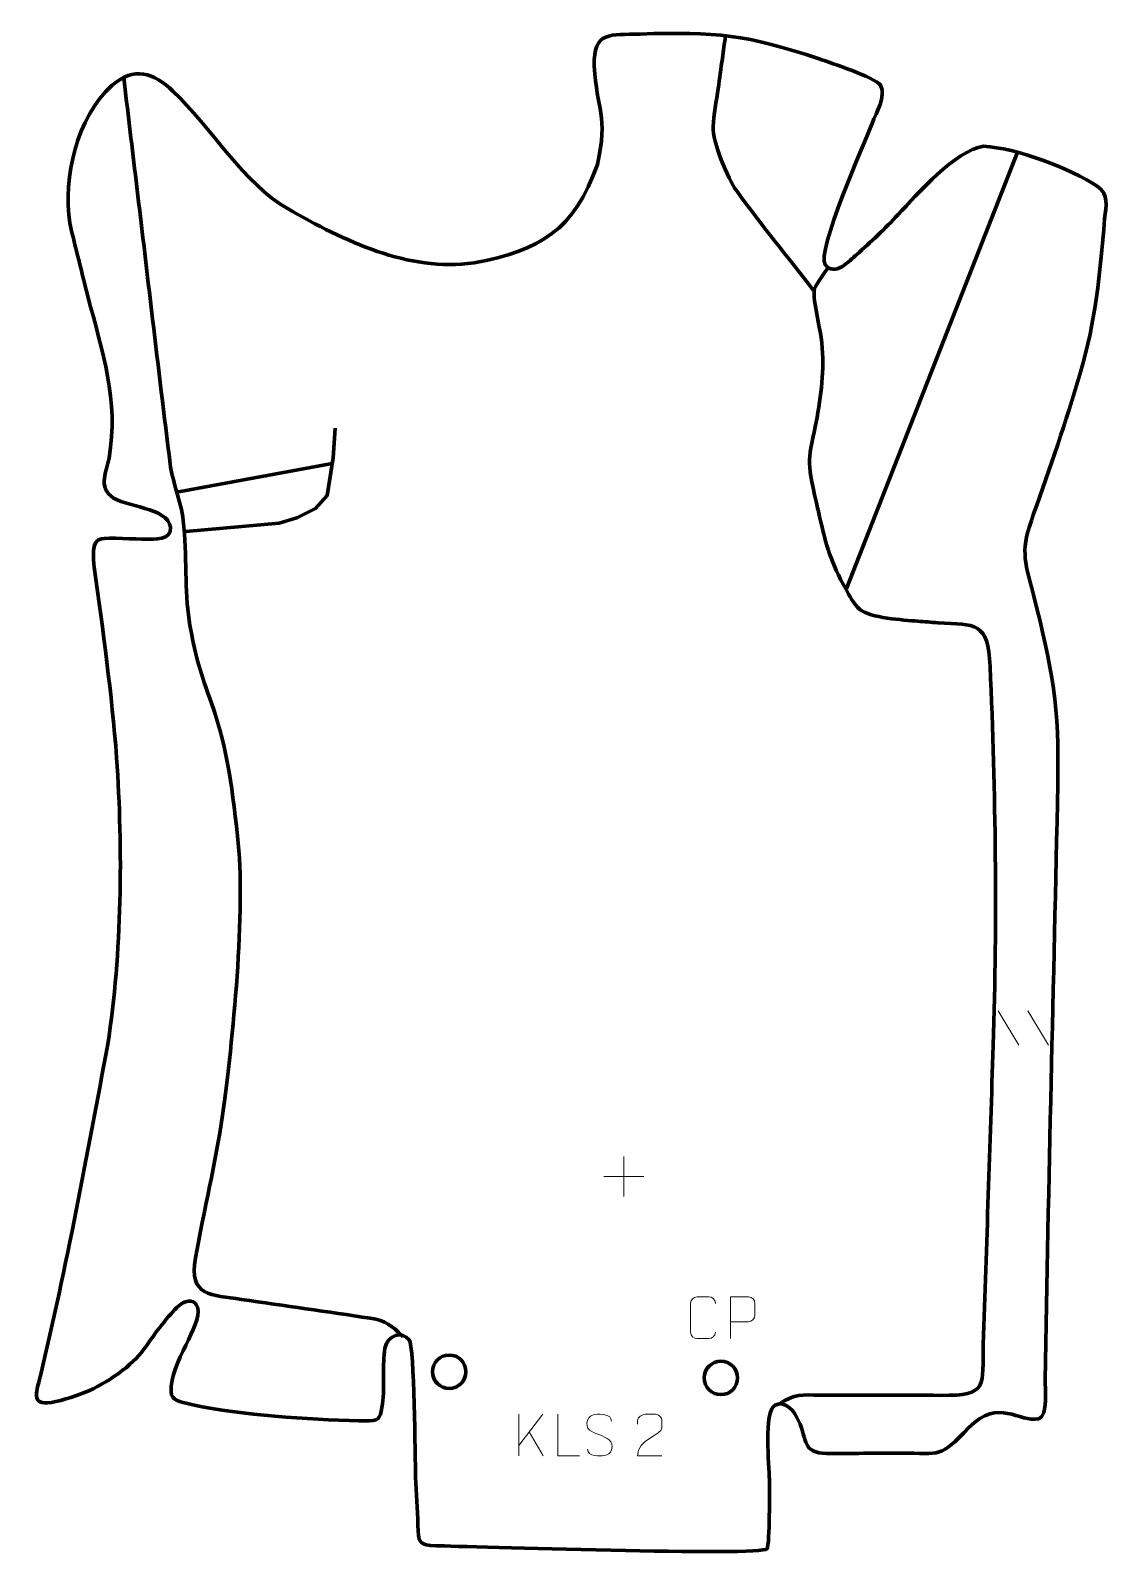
# Model space of a CAD drawing. Header units: millimetres. Extents: x -315 to 330, y -401 to 511.
import ezdxf

# ---------------------------------------------------------------- set-up
doc = ezdxf.new("R2010")
doc.units = ezdxf.units.MM
doc.header["$MEASUREMENT"] = 0
for name, color, linetype in [('layer 1', 7, 'Continuous'), ('layer 2', 7, 'Continuous'), ('layer 3', 7, 'Continuous')]:
    doc.layers.add(name, color=color, linetype=linetype)

msp = doc.modelspace()

# ---------------------------------------------------------------- linework, layer by layer
at = {"layer": 'layer 1', "color": 250, "lineweight": 9}
for points in [[(-22.9585, -315.9769), (-22.9585, -315.9769), (-22.9585, -340.9305), (-22.9585, -340.9305)], [(-8.5823, -315.9769), (-8.5823, -315.9769), (-22.9585, -334.6166), (-22.9585, -334.6166)], [(-8.257, -340.8347), (-8.257, -340.8347), (-16.7275, -326.5211), (-16.7275, -326.5211)]]:
    msp.add_open_spline(points, degree=3, dxfattribs=at)
for points, knots in [([(13.3644, -340.9594), (13.3644, -340.9594), (0.4153, -340.9594), (0.4153, -340.9594), (0.4153, -340.9594), (0.4153, -340.9594), (0.4153, -316.0058), (0.4153, -316.0058)], [0, 0, 0, 0, 0.33333333, 0.33333333, 0.33333333, 0.33333333, 1, 1, 1, 1]), ([(25.383, -328.3093), (21.1347, -326.8389), (16.2266, -325.0431), (18.2317, -319.5228), (18.2317, -319.5228), (19.7352, -315.3829), (24.9488, -315.7714), (28.5524, -316.3725), (28.5524, -316.3725), (31.413, -316.8497), (32.2777, -318.0629), (32.5883, -320.147)], [0, 0, 0, 0, 0.25, 0.25, 0.25, 0.25, 0.5, 0.5, 0.5, 0.5, 1, 1, 1, 1]), ([(62.749, -340.9703), (57.8346, -340.97), (52.9202, -340.97), (48.0061, -340.9703), (48.0061, -340.9703), (48.0061, -331.038), (62.6571, -328.3968), (62.749, -324.0865), (62.749, -324.0865), (62.7487, -322.6624), (62.7487, -321.2387), (62.749, -319.8154), (62.749, -319.8154), (62.7321, -317.7383), (60.6093, -316.0135), (58.9383, -315.9962), (58.9383, -315.9962), (56.8651, -315.9966), (54.7922, -315.9966), (52.7198, -315.9962), (52.7198, -315.9962), (50.8977, -315.9797), (48.073, -317.7718), (48.0061, -319.8654), (48.0061, -319.8654), (48.0061, -319.8654), (48.0061, -321.9202), (48.0061, -321.9202)], [0, 0, 0, 0, 0.125, 0.125, 0.125, 0.125, 0.25, 0.25, 0.25, 0.25, 0.375, 0.375, 0.375, 0.375, 0.5, 0.5, 0.5, 0.5, 0.625, 0.625, 0.625, 0.625, 0.75, 0.75, 0.75, 0.75, 1, 1, 1, 1]), ([(25.383, -328.3094), (29.4016, -329.9561), (34.4311, -331.8444), (32.5971, -337.2047), (32.5971, -337.2047), (31.1373, -341.4711), (26.2265, -341.2144), (22.5004, -340.6597), (22.5004, -340.6597), (19.7504, -340.2499), (18.5295, -339.0364), (18.1515, -336.9242)], [0, 0, 0, 0, 0.25, 0.25, 0.25, 0.25, 0.5, 0.5, 0.5, 0.5, 1, 1, 1, 1])]:
    msp.add_open_spline(points, degree=3, knots=knots, dxfattribs=at)
at = {"layer": 'layer 2', "color": 140, "lineweight": 158}
for points, knots in [([(153.245, 356.0403), (137.9442, 375.7606), (122.0613, 395.0149), (107.4155, 415.2354), (107.4155, 415.2354), (102.1726, 422.4984), (92.8515, 444.9112), (93.2706, 453.6611), (93.2706, 453.6611), (93.6122, 460.7911), (95.3503, 469.2718), (96.3877, 476.4819), (96.3877, 476.4819), (97.2135, 482.4959), (98.0202, 488.5125), (98.8437, 494.5269), (98.8437, 494.5269), (99.4625, 499.0358), (100.0814, 503.5446), (100.7002, 508.0535)], [0, 0, 0, 0, 0.16666667, 0.16666667, 0.16666667, 0.16666667, 0.33333333, 0.33333333, 0.33333333, 0.33333333, 0.5, 0.5, 0.5, 0.5, 0.66666667, 0.66666667, 0.66666667, 0.66666667, 1, 1, 1, 1]), ([(-259.1495, 483.1229), (-256.82, 463.7463), (-254.4904, 444.3698), (-252.1609, 424.9932), (-252.1609, 424.9932), (-245.236, 367.394), (-238.5552, 309.648), (-231.3649, 252.0958), (-231.3649, 252.0958), (-230.0545, 241.607), (-224.9077, 230.139), (-223.5681, 218.1716), (-223.5681, 218.1716), (-221.244, 197.4095), (-222.7254, 175.6657), (-220.0098, 158.7633), (-220.0098, 158.7633), (-217.3382, 142.1352), (-214.6598, 131.3994), (-208.95, 115.668), (-208.95, 115.668), (-197.1177, 83.0679), (-194.872, 62.9198), (-191.0444, 29.6003), (-191.0444, 29.6003), (-186.0064, -14.2654), (-193.9313, -94.0041), (-200.0892, -137.3026), (-200.0892, -137.3026), (-204.1064, -165.5512), (-211.1295, -194.3454), (-216.2386, -222.6033), (-216.2386, -222.6033), (-220.3779, -245.6443), (-206.7723, -244.7681), (-188.7194, -247.3716), (-188.7194, -247.3716), (-163.0811, -251.0724), (-137.3092, -254.7697), (-111.701, -258.6196), (-111.701, -258.6196), (-101.9296, -260.0885), (-99.2235, -262.8725), (-92.3195, -269.5531)], [0, 0, 0, 0, 0.08333333, 0.08333333, 0.08333333, 0.08333333, 0.16666667, 0.16666667, 0.16666667, 0.16666667, 0.25, 0.25, 0.25, 0.25, 0.33333333, 0.33333333, 0.33333333, 0.33333333, 0.41666667, 0.41666667, 0.41666667, 0.41666667, 0.5, 0.5, 0.5, 0.5, 0.58333333, 0.58333333, 0.58333333, 0.58333333, 0.66666667, 0.66666667, 0.66666667, 0.66666667, 0.75, 0.75, 0.75, 0.75, 0.83333333, 0.83333333, 0.83333333, 0.83333333, 1, 1, 1, 1]), ([(132.7925, -309.9991), (142.6718, -303.3823), (145.8608, -304.4897), (157.4848, -304.6145), (157.4848, -304.6145), (181.4074, -304.8711), (205.3919, -304.4398), (229.3766, -304.72), (229.3766, -304.72), (258.4308, -305.073), (254.0889, -298.7155), (254.8973, -274.2442), (254.8973, -274.2442), (256.864, -214.7088), (258.8473, -155.1738), (260.8222, -95.6386), (260.8222, -95.6386), (263.3583, -19.187), (262.2301, 54.5417), (258.9644, 131.0713), (258.9644, 131.0713), (257.8245, 157.7828), (250.2734, 155.8931), (227.7155, 157.175), (227.7155, 157.175), (223.6675, 157.4462), (219.6374, 157.7278), (215.5939, 158.0668), (215.5939, 158.0668), (206.8494, 158.8544), (187.3637, 159.8266), (180.9163, 165.2151), (180.9163, 165.2151), (177.5286, 168.0462), (174.7697, 173.5525), (172.621, 177.3979), (172.621, 177.3979), (163.6863, 193.1444), (161.0252, 203.1421), (156.9916, 220.5281), (156.9916, 220.5281), (156.3502, 223.3027), (155.7261, 226.0818), (155.0961, 228.8591), (155.0961, 228.8591), (148.9467, 255.8955), (150.2774, 253.3171), (155.4522, 279.8034), (155.4522, 279.8034), (158.4572, 296.483), (160.0333, 310.6612), (157.8969, 327.6213), (157.8969, 327.6213), (157.0931, 332.8376), (152.4134, 353.2623), (153.9884, 356.9291), (153.9884, 356.9291), (155.1875, 359.7208), (160.0972, 366.4272), (162.2546, 369.6982)], [0, 0, 0, 0, 0.0625, 0.0625, 0.0625, 0.0625, 0.125, 0.125, 0.125, 0.125, 0.1875, 0.1875, 0.1875, 0.1875, 0.25, 0.25, 0.25, 0.25, 0.3125, 0.3125, 0.3125, 0.3125, 0.375, 0.375, 0.375, 0.375, 0.4375, 0.4375, 0.4375, 0.4375, 0.5, 0.5, 0.5, 0.5, 0.5625, 0.5625, 0.5625, 0.5625, 0.625, 0.625, 0.625, 0.625, 0.6875, 0.6875, 0.6875, 0.6875, 0.75, 0.75, 0.75, 0.75, 0.8125, 0.8125, 0.8125, 0.8125, 0.875, 0.875, 0.875, 0.875, 1, 1, 1, 1]), ([(-221.9349, 211.7093), (-221.9349, 211.7093), (-166.24, 216.7363), (-166.24, 216.7363), (-166.24, 216.7363), (-166.24, 216.7363), (-155.6566, 219.779), (-155.6566, 219.779), (-155.6566, 219.779), (-155.6566, 219.779), (-144.5441, 225.4676), (-144.5441, 225.4676), (-144.5441, 225.4676), (-144.5441, 225.4676), (-137.4004, 233.2728), (-137.4004, 233.2728), (-137.4004, 233.2728), (-137.4004, 233.2728), (-133.9608, 255.6301), (-133.9608, 255.6301), (-133.9608, 255.6301), (-133.9608, 255.6301), (-132.7701, 273.4895), (-132.7701, 273.4895)], [0, 0, 0, 0, 0.14285714, 0.14285714, 0.14285714, 0.14285714, 0.28571429, 0.28571429, 0.28571429, 0.28571429, 0.42857143, 0.42857143, 0.42857143, 0.42857143, 0.57142857, 0.57142857, 0.57142857, 0.57142857, 0.71428571, 0.71428571, 0.71428571, 0.71428571, 1, 1, 1, 1])]:
    msp.add_open_spline(points, degree=3, knots=knots, dxfattribs=at)
for points in [[(173.1384, 177.5428), (173.1384, 177.5428), (275.3623, 438.3722), (275.3623, 438.3722)], [(-227.3281, 235.1639), (-227.3281, 235.1639), (-134.4547, 252.4191), (-134.4547, 252.4191)]]:
    msp.add_open_spline(points, degree=3, dxfattribs=at)
at = {"layer": 'layer 2', "color": 142, "lineweight": 200}
for points in [[(-64.5077, -280.6032), (-70.0305, -280.6032), (-74.5077, -285.0803), (-74.5077, -290.6031), (-74.5077, -290.6031), (-74.5077, -296.126), (-70.0306, -300.6031), (-64.5077, -300.6031), (-64.5077, -300.6031), (-58.9849, -300.6032), (-54.5077, -296.126), (-54.5077, -290.6032), (-54.5077, -290.6032), (-54.5077, -285.0803), (-58.9848, -280.6032), (-64.5077, -280.6032)], [(-64.5077, -280.6032), (-70.0305, -280.6032), (-74.5077, -285.0803), (-74.5077, -290.6032), (-74.5077, -290.6032), (-74.5077, -296.126), (-70.0306, -300.6031), (-64.5077, -300.6032), (-64.5077, -300.6032), (-58.9849, -300.6032), (-54.5077, -296.126), (-54.5077, -290.6032), (-54.5077, -290.6032), (-54.5077, -285.0803), (-58.9848, -280.6032), (-64.5077, -280.6032)], [(-64.5077, -280.6032), (-70.0305, -280.6032), (-74.5077, -285.0803), (-74.5077, -290.6032), (-74.5077, -290.6032), (-74.5077, -296.126), (-70.0306, -300.6032), (-64.5077, -300.6032), (-64.5077, -300.6032), (-58.9849, -300.6032), (-54.5077, -296.1261), (-54.5077, -290.6032), (-54.5077, -290.6032), (-54.5077, -285.0804), (-58.9848, -280.6032), (-64.5077, -280.6032)], [(-64.5077, -280.6032), (-70.0305, -280.6032), (-74.5077, -285.0803), (-74.5077, -290.6032), (-74.5077, -290.6032), (-74.5077, -296.126), (-70.0306, -300.6032), (-64.5077, -300.6032), (-64.5077, -300.6032), (-58.9849, -300.6032), (-54.5077, -296.1261), (-54.5077, -290.6032), (-54.5077, -290.6032), (-54.5077, -285.0804), (-58.9848, -280.6032), (-64.5077, -280.6032)], [(-64.5077, -280.6032), (-70.0305, -280.6032), (-74.5077, -285.0803), (-74.5077, -290.6032), (-74.5077, -290.6032), (-74.5077, -296.126), (-70.0306, -300.6032), (-64.5077, -300.6032), (-64.5077, -300.6032), (-58.9849, -300.6032), (-54.5077, -296.1261), (-54.5077, -290.6032), (-54.5077, -290.6032), (-54.5077, -285.0804), (-58.9848, -280.6032), (-64.5077, -280.6032)], [(-64.5077, -280.6032), (-70.0305, -280.6032), (-74.5077, -285.0804), (-74.5077, -290.6032), (-74.5077, -290.6032), (-74.5077, -296.126), (-70.0306, -300.6032), (-64.5077, -300.6032), (-64.5077, -300.6032), (-58.9849, -300.6032), (-54.5077, -296.1261), (-54.5077, -290.6033), (-54.5077, -290.6033), (-54.5077, -285.0804), (-58.9848, -280.6032), (-64.5077, -280.6032)], [(-64.5077, -280.6032), (-70.0305, -280.6032), (-74.5077, -285.0804), (-74.5077, -290.6032), (-74.5077, -290.6032), (-74.5077, -296.1261), (-70.0306, -300.6032), (-64.5077, -300.6032), (-64.5077, -300.6032), (-58.9849, -300.6032), (-54.5077, -296.1261), (-54.5077, -290.6033), (-54.5077, -290.6033), (-54.5077, -285.0804), (-58.9848, -280.6032), (-64.5077, -280.6032)], [(-64.5077, -280.6032), (-70.0305, -280.6032), (-74.5077, -285.0804), (-74.5077, -290.6032), (-74.5077, -290.6032), (-74.5077, -296.1261), (-70.0306, -300.6032), (-64.5077, -300.6032), (-64.5077, -300.6032), (-58.9849, -300.6033), (-54.5077, -296.1261), (-54.5077, -290.6033), (-54.5077, -290.6033), (-54.5077, -285.0804), (-58.9848, -280.6032), (-64.5077, -280.6032)], [(-64.5077, -280.6033), (-70.0305, -280.6033), (-74.5077, -285.0804), (-74.5077, -290.6032), (-74.5077, -290.6032), (-74.5077, -296.1261), (-70.0306, -300.6032), (-64.5077, -300.6033), (-64.5077, -300.6033), (-58.9849, -300.6033), (-54.5077, -296.1261), (-54.5077, -290.6033), (-54.5077, -290.6033), (-54.5077, -285.0804), (-58.9848, -280.6033), (-64.5077, -280.6033)], [(-64.5077, -280.6033), (-70.0305, -280.6033), (-74.5077, -285.0804), (-74.5077, -290.6033), (-74.5077, -290.6033), (-74.5077, -296.1261), (-70.0306, -300.6033), (-64.5077, -300.6033), (-64.5077, -300.6033), (-58.9849, -300.6033), (-54.5077, -296.1262), (-54.5077, -290.6033), (-54.5077, -290.6033), (-54.5077, -285.0804), (-58.9848, -280.6033), (-64.5077, -280.6033)], [(-64.5077, -280.6033), (-70.0305, -280.6033), (-74.5077, -285.0804), (-74.5077, -290.6033), (-74.5077, -290.6033), (-74.5077, -296.1261), (-70.0306, -300.6033), (-64.5077, -300.6033), (-64.5077, -300.6033), (-58.9849, -300.6033), (-54.5077, -296.1262), (-54.5077, -290.6033), (-54.5077, -290.6033), (-54.5077, -285.0805), (-58.9848, -280.6033), (-64.5077, -280.6033)], [(-64.5077, -280.6033), (-70.0305, -280.6033), (-74.5077, -285.0804), (-74.5077, -290.6033), (-74.5077, -290.6033), (-74.5077, -296.1261), (-70.0306, -300.6033), (-64.5077, -300.6033), (-64.5077, -300.6033), (-58.9849, -300.6033), (-54.5077, -296.1262), (-54.5077, -290.6033), (-54.5077, -290.6033), (-54.5077, -285.0805), (-58.9848, -280.6033), (-64.5077, -280.6033)], [(-64.5077, -280.6033), (-70.0305, -280.6033), (-74.5077, -285.0805), (-74.5077, -290.6033), (-74.5077, -290.6033), (-74.5077, -296.1261), (-70.0306, -300.6033), (-64.5077, -300.6033), (-64.5077, -300.6033), (-58.9849, -300.6033), (-54.5077, -296.1262), (-54.5077, -290.6033), (-54.5077, -290.6033), (-54.5077, -285.0805), (-58.9848, -280.6033), (-64.5077, -280.6033)], [(-64.5077, -280.6033), (-70.0305, -280.6033), (-74.5077, -285.0805), (-74.5077, -290.6033), (-74.5077, -290.6033), (-74.5077, -296.1262), (-70.0306, -300.6033), (-64.5077, -300.6033), (-64.5077, -300.6033), (-58.9849, -300.6033), (-54.5077, -296.1262), (-54.5077, -290.6034), (-54.5077, -290.6034), (-54.5077, -285.0805), (-58.9848, -280.6033), (-64.5077, -280.6033)], [(-64.5077, -280.6033), (-70.0305, -280.6033), (-74.5077, -285.0805), (-74.5077, -290.6033), (-74.5077, -290.6033), (-74.5077, -296.1262), (-70.0306, -300.6033), (-64.5077, -300.6033), (-64.5077, -300.6033), (-58.9849, -300.6034), (-54.5077, -296.1262), (-54.5077, -290.6034), (-54.5077, -290.6034), (-54.5077, -285.0805), (-58.9848, -280.6033), (-64.5077, -280.6033)], [(-64.5077, -280.6033), (-70.0305, -280.6033), (-74.5077, -285.0805), (-74.5077, -290.6033), (-74.5077, -290.6033), (-74.5077, -296.1262), (-70.0306, -300.6033), (-64.5077, -300.6033), (-64.5077, -300.6033), (-58.9849, -300.6034), (-54.5077, -296.1262), (-54.5077, -290.6034), (-54.5077, -290.6034), (-54.5077, -285.0805), (-58.9848, -280.6033), (-64.5077, -280.6033)], [(-64.5077, -280.6034), (-70.0305, -280.6034), (-74.5077, -285.0805), (-74.5077, -290.6033), (-74.5077, -290.6033), (-74.5077, -296.1262), (-70.0306, -300.6033), (-64.5077, -300.6034), (-64.5077, -300.6034), (-58.9849, -300.6034), (-54.5077, -296.1262), (-54.5077, -290.6034), (-54.5077, -290.6034), (-54.5077, -285.0805), (-58.9848, -280.6034), (-64.5077, -280.6034)], [(-64.5077, -280.6034), (-70.0305, -280.6034), (-74.5077, -285.0805), (-74.5077, -290.6034), (-74.5077, -290.6034), (-74.5077, -296.1262), (-70.0306, -300.6034), (-64.5077, -300.6034), (-64.5077, -300.6034), (-58.9849, -300.6034), (-54.5077, -296.1263), (-54.5077, -290.6034), (-54.5077, -290.6034), (-54.5077, -285.0806), (-58.9848, -280.6034), (-64.5077, -280.6034)], [(-64.5077, -280.6034), (-70.0305, -280.6034), (-74.5077, -285.0805), (-74.5077, -290.6034), (-74.5077, -290.6034), (-74.5077, -296.1262), (-70.0306, -300.6034), (-64.5077, -300.6034), (-64.5077, -300.6034), (-58.9849, -300.6034), (-54.5077, -296.1263), (-54.5077, -290.6034), (-54.5077, -290.6034), (-54.5077, -285.0806), (-58.9848, -280.6034), (-64.5077, -280.6034)], [(-64.5077, -280.6034), (-70.0305, -280.6034), (-74.5077, -285.0805), (-74.5077, -290.6034), (-74.5077, -290.6034), (-74.5077, -296.1262), (-70.0306, -300.6034), (-64.5077, -300.6034), (-64.5077, -300.6034), (-58.9849, -300.6034), (-54.5077, -296.1263), (-54.5077, -290.6034), (-54.5077, -290.6034), (-54.5077, -285.0806), (-58.9848, -280.6034), (-64.5077, -280.6034)], [(-64.5077, -280.6034), (-70.0305, -280.6034), (-74.5077, -285.0806), (-74.5077, -290.6034), (-74.5077, -290.6034), (-74.5077, -296.1262), (-70.0306, -300.6034), (-64.5077, -300.6034), (-64.5077, -300.6034), (-58.9849, -300.6034), (-54.5077, -296.1263), (-54.5077, -290.6035), (-54.5077, -290.6035), (-54.5077, -285.0806), (-58.9848, -280.6034), (-64.5077, -280.6034)], [(97.9465, -284.3073), (92.4237, -284.3073), (87.9465, -288.7844), (87.9465, -294.3072), (87.9465, -294.3072), (87.9465, -299.8301), (92.4236, -304.3072), (97.9465, -304.3072), (97.9465, -304.3072), (103.4693, -304.3073), (107.9465, -299.8301), (107.9465, -294.3073), (107.9465, -294.3073), (107.9465, -288.7844), (103.4694, -284.3073), (97.9465, -284.3073)], [(97.9465, -284.3073), (92.4237, -284.3073), (87.9465, -288.7844), (87.9465, -294.3073), (87.9465, -294.3073), (87.9465, -299.8301), (92.4236, -304.3072), (97.9465, -304.3073), (97.9465, -304.3073), (103.4693, -304.3073), (107.9465, -299.8301), (107.9465, -294.3073), (107.9465, -294.3073), (107.9465, -288.7844), (103.4694, -284.3073), (97.9465, -284.3073)], [(97.9465, -284.3073), (92.4237, -284.3073), (87.9465, -288.7844), (87.9465, -294.3073), (87.9465, -294.3073), (87.9465, -299.8301), (92.4236, -304.3073), (97.9465, -304.3073), (97.9465, -304.3073), (103.4693, -304.3073), (107.9465, -299.8302), (107.9465, -294.3073), (107.9465, -294.3073), (107.9465, -288.7845), (103.4694, -284.3073), (97.9465, -284.3073)], [(97.9465, -284.3073), (92.4237, -284.3073), (87.9465, -288.7844), (87.9465, -294.3073), (87.9465, -294.3073), (87.9465, -299.8301), (92.4236, -304.3073), (97.9465, -304.3073), (97.9465, -304.3073), (103.4693, -304.3073), (107.9465, -299.8302), (107.9465, -294.3073), (107.9465, -294.3073), (107.9465, -288.7845), (103.4694, -284.3073), (97.9465, -284.3073)], [(97.9465, -284.3073), (92.4237, -284.3073), (87.9465, -288.7844), (87.9465, -294.3073), (87.9465, -294.3073), (87.9465, -299.8301), (92.4236, -304.3073), (97.9465, -304.3073), (97.9465, -304.3073), (103.4693, -304.3073), (107.9465, -299.8302), (107.9465, -294.3073), (107.9465, -294.3073), (107.9465, -288.7845), (103.4694, -284.3073), (97.9465, -284.3073)], [(97.9465, -284.3073), (92.4237, -284.3073), (87.9465, -288.7845), (87.9465, -294.3073), (87.9465, -294.3073), (87.9465, -299.8301), (92.4236, -304.3073), (97.9465, -304.3073), (97.9465, -304.3073), (103.4693, -304.3073), (107.9465, -299.8302), (107.9465, -294.3074), (107.9465, -294.3074), (107.9465, -288.7845), (103.4694, -284.3073), (97.9465, -284.3073)], [(97.9465, -284.3073), (92.4237, -284.3073), (87.9465, -288.7845), (87.9465, -294.3073), (87.9465, -294.3073), (87.9465, -299.8302), (92.4236, -304.3073), (97.9465, -304.3073), (97.9465, -304.3073), (103.4693, -304.3073), (107.9465, -299.8302), (107.9465, -294.3074), (107.9465, -294.3074), (107.9465, -288.7845), (103.4694, -284.3073), (97.9465, -284.3073)], [(97.9465, -284.3073), (92.4237, -284.3073), (87.9465, -288.7845), (87.9465, -294.3073), (87.9465, -294.3073), (87.9465, -299.8302), (92.4236, -304.3073), (97.9465, -304.3073), (97.9465, -304.3073), (103.4693, -304.3074), (107.9465, -299.8302), (107.9465, -294.3074), (107.9465, -294.3074), (107.9465, -288.7845), (103.4694, -284.3073), (97.9465, -284.3073)], [(97.9465, -284.3074), (92.4237, -284.3074), (87.9465, -288.7845), (87.9465, -294.3073), (87.9465, -294.3073), (87.9465, -299.8302), (92.4236, -304.3073), (97.9465, -304.3074), (97.9465, -304.3074), (103.4693, -304.3074), (107.9465, -299.8302), (107.9465, -294.3074), (107.9465, -294.3074), (107.9465, -288.7845), (103.4694, -284.3074), (97.9465, -284.3074)], [(97.9465, -284.3074), (92.4237, -284.3074), (87.9465, -288.7845), (87.9465, -294.3074), (87.9465, -294.3074), (87.9465, -299.8302), (92.4236, -304.3074), (97.9465, -304.3074), (97.9465, -304.3074), (103.4693, -304.3074), (107.9465, -299.8303), (107.9465, -294.3074), (107.9465, -294.3074), (107.9465, -288.7845), (103.4694, -284.3074), (97.9465, -284.3074)], [(97.9465, -284.3074), (92.4237, -284.3074), (87.9465, -288.7845), (87.9465, -294.3074), (87.9465, -294.3074), (87.9465, -299.8302), (92.4236, -304.3074), (97.9465, -304.3074), (97.9465, -304.3074), (103.4693, -304.3074), (107.9465, -299.8303), (107.9465, -294.3074), (107.9465, -294.3074), (107.9465, -288.7846), (103.4694, -284.3074), (97.9465, -284.3074)], [(97.9465, -284.3074), (92.4237, -284.3074), (87.9465, -288.7845), (87.9465, -294.3074), (87.9465, -294.3074), (87.9465, -299.8302), (92.4236, -304.3074), (97.9465, -304.3074), (97.9465, -304.3074), (103.4693, -304.3074), (107.9465, -299.8303), (107.9465, -294.3074), (107.9465, -294.3074), (107.9465, -288.7846), (103.4694, -284.3074), (97.9465, -284.3074)], [(97.9465, -284.3074), (92.4237, -284.3074), (87.9465, -288.7846), (87.9465, -294.3074), (87.9465, -294.3074), (87.9465, -299.8302), (92.4236, -304.3074), (97.9465, -304.3074), (97.9465, -304.3074), (103.4693, -304.3074), (107.9465, -299.8303), (107.9465, -294.3074), (107.9465, -294.3074), (107.9465, -288.7846), (103.4694, -284.3074), (97.9465, -284.3074)], [(97.9465, -284.3074), (92.4237, -284.3074), (87.9465, -288.7846), (87.9465, -294.3074), (87.9465, -294.3074), (87.9465, -299.8303), (92.4236, -304.3074), (97.9465, -304.3074), (97.9465, -304.3074), (103.4693, -304.3074), (107.9465, -299.8303), (107.9465, -294.3075), (107.9465, -294.3075), (107.9465, -288.7846), (103.4694, -284.3074), (97.9465, -284.3074)], [(97.9465, -284.3074), (92.4237, -284.3074), (87.9465, -288.7846), (87.9465, -294.3074), (87.9465, -294.3074), (87.9465, -299.8303), (92.4236, -304.3074), (97.9465, -304.3074), (97.9465, -304.3074), (103.4693, -304.3075), (107.9465, -299.8303), (107.9465, -294.3075), (107.9465, -294.3075), (107.9465, -288.7846), (103.4694, -284.3074), (97.9465, -284.3074)], [(97.9465, -284.3074), (92.4237, -284.3074), (87.9465, -288.7846), (87.9465, -294.3074), (87.9465, -294.3074), (87.9465, -299.8303), (92.4236, -304.3074), (97.9465, -304.3074), (97.9465, -304.3074), (103.4693, -304.3075), (107.9465, -299.8303), (107.9465, -294.3075), (107.9465, -294.3075), (107.9465, -288.7846), (103.4694, -284.3074), (97.9465, -284.3074)], [(97.9465, -284.3075), (92.4237, -284.3075), (87.9465, -288.7846), (87.9465, -294.3074), (87.9465, -294.3074), (87.9465, -299.8303), (92.4236, -304.3074), (97.9465, -304.3075), (97.9465, -304.3075), (103.4693, -304.3075), (107.9465, -299.8303), (107.9465, -294.3075), (107.9465, -294.3075), (107.9465, -288.7846), (103.4694, -284.3075), (97.9465, -284.3075)], [(97.9465, -284.3075), (92.4237, -284.3075), (87.9465, -288.7846), (87.9465, -294.3075), (87.9465, -294.3075), (87.9465, -299.8303), (92.4236, -304.3075), (97.9465, -304.3075), (97.9465, -304.3075), (103.4693, -304.3075), (107.9465, -299.8304), (107.9465, -294.3075), (107.9465, -294.3075), (107.9465, -288.7847), (103.4694, -284.3075), (97.9465, -284.3075)], [(97.9465, -284.3075), (92.4237, -284.3075), (87.9465, -288.7846), (87.9465, -294.3075), (87.9465, -294.3075), (87.9465, -299.8303), (92.4236, -304.3075), (97.9465, -304.3075), (97.9465, -304.3075), (103.4693, -304.3075), (107.9465, -299.8304), (107.9465, -294.3075), (107.9465, -294.3075), (107.9465, -288.7847), (103.4694, -284.3075), (97.9465, -284.3075)], [(97.9465, -284.3075), (92.4237, -284.3075), (87.9465, -288.7846), (87.9465, -294.3075), (87.9465, -294.3075), (87.9465, -299.8303), (92.4236, -304.3075), (97.9465, -304.3075), (97.9465, -304.3075), (103.4693, -304.3075), (107.9465, -299.8304), (107.9465, -294.3075), (107.9465, -294.3075), (107.9465, -288.7847), (103.4694, -284.3075), (97.9465, -284.3075)], [(97.9465, -284.3075), (92.4237, -284.3075), (87.9465, -288.7847), (87.9465, -294.3075), (87.9465, -294.3075), (87.9465, -299.8303), (92.4236, -304.3075), (97.9465, -304.3075), (97.9465, -304.3075), (103.4693, -304.3075), (107.9465, -299.8304), (107.9465, -294.3076), (107.9465, -294.3076), (107.9465, -288.7847), (103.4694, -284.3075), (97.9465, -284.3075)]]:
    msp.add_open_spline(points, degree=3, knots=[0, 0, 0, 0, 0.2, 0.2, 0.2, 0.2, 0.4, 0.4, 0.4, 0.4, 0.6, 0.6, 0.6, 0.6, 1, 1, 1, 1], dxfattribs=at)
for points in [[(-64.5077, -280.6032), (-64.5077, -280.6032), (-64.5077, -280.6034), (-64.5077, -280.6034)], [(-64.5077, -280.6032), (-64.5077, -280.6032), (-64.5077, -280.6034), (-64.5077, -280.6034)], [(-74.5077, -290.6031), (-74.5077, -290.6031), (-74.5077, -290.6034), (-74.5077, -290.6034)], [(-54.5077, -290.6032), (-54.5077, -290.6032), (-54.5077, -290.6035), (-54.5077, -290.6035)], [(97.9465, -284.3073), (97.9465, -284.3073), (97.9465, -284.3075), (97.9465, -284.3075)], [(97.9465, -284.3073), (97.9465, -284.3073), (97.9465, -284.3075), (97.9465, -284.3075)], [(-64.5077, -300.6031), (-64.5077, -300.6031), (-64.5077, -300.6034), (-64.5077, -300.6034)], [(87.9465, -294.3072), (87.9465, -294.3072), (87.9465, -294.3075), (87.9465, -294.3075)], [(107.9465, -294.3073), (107.9465, -294.3073), (107.9465, -294.3076), (107.9465, -294.3076)], [(97.9465, -304.3072), (97.9465, -304.3072), (97.9465, -304.3075), (97.9465, -304.3075)]]:
    msp.add_open_spline(points, degree=3, dxfattribs=at)
at = {"layer": 'layer 3', "color": 242, "lineweight": 158}
msp.add_open_spline([(-291.3795, 395.9876), (-295.2261, 423.6266), (-287.5476, 458.9342), (-266.1689, 478.2231), (-266.1689, 478.2231), (-253.0858, 490.0273), (-241.1433, 485.7822), (-229.6698, 474.9178), (-229.6698, 474.9178), (-207.0961, 453.542), (-187.2507, 419.5696), (-160.868, 404.5029), (-160.868, 404.5029), (-127.3381, 385.5321), (-89.3068, 366.5946), (-49.6631, 372.3615), (-49.6631, 372.3615), (-10.0875, 379.4574), (10.3562, 392.0567), (24.103, 431.1731), (24.103, 431.1731), (30.7412, 460.5563), (23.7374, 463.7206), (22.1702, 489.9091), (22.1702, 489.9091), (21.8781, 511.1696), (31.7922, 508.4197), (49.5979, 509.0587), (49.5979, 509.0587), (94.8538, 510.5083), (113.2498, 508.8695), (156.7436, 494.1501), (156.7436, 494.1501), (164.0876, 491.6648), (189.5887, 483.3831), (193.4615, 478.5717), (193.4615, 478.5717), (196.7761, 471.15), (191.1781, 462.8899), (188.3476, 455.5198), (188.3476, 455.5198), (183.7384, 443.8879), (154.9237, 378.5516), (160.2612, 371.2721), (160.2612, 371.2721), (165.87, 363.6227), (174.8104, 373.3646), (179.2087, 377.2319), (179.2087, 377.2319), (187.5101, 384.5309), (196.3328, 392.93), (203.8718, 401.0278), (203.8718, 401.0278), (215.4391, 413.4522), (238.0683, 439.4935), (255.0676, 441.9583), (255.0676, 441.9583), (273.8974, 441.11), (307.5717, 428.7129), (322.9713, 418.0255), (322.9713, 418.0255), (330.342, 412.9104), (328.1715, 406.769), (327.4379, 398.6195), (327.4379, 398.6195), (324.4006, 363.5288), (322.5965, 339.9937), (312.5601, 305.6236), (312.5601, 305.6236), (304.2452, 277.2723), (295.0265, 249.9779), (284.9969, 222.2065), (284.9969, 222.2065), (276.9861, 200.0037), (279.2651, 196.0653), (284.8743, 173.8742), (284.8743, 173.8742), (296.316, 128.8671), (300.4027, 107.3393), (299.4275, 60.3878), (299.4275, 60.3878), (296.9493, -58.2454), (293.7868, -176.8829), (291.9027, -295.5256), (291.9027, -295.5256), (291.9169, -300.2986), (293.6192, -316.9273), (288.0795, -318.6748), (288.0795, -318.6748), (276.1231, -321.4189), (264.2203, -305.6138), (246.2802, -323.9908), (246.2802, -323.9908), (228.3735, -342.3335), (230.5039, -339.2762), (205.1172, -339.2706), (205.1172, -339.2706), (190.4884, -339.2712), (175.9133, -339.4533), (161.2941, -339.5412), (161.2941, -339.5412), (146.3995, -339.102), (149.7922, -331.6854), (144.4223, -319.8635), (144.4223, -319.8635), (142.1558, -314.8739), (136.9068, -307.2036), (130.3995, -310.5667), (130.3995, -310.5667), (123.1899, -314.2927), (126.9417, -347.1185), (126.9706, -354.9892), (126.9706, -354.9892), (126.8964, -361.6163), (127.3301, -392.7741), (125.5596, -396.3874), (125.5596, -396.3874), (123.2802, -401.039), (-55.4641, -394.8495), (-72.1936, -394.6699), (-72.1936, -394.6699), (-82.6178, -394.558), (-82.9634, -392.3076), (-83.2378, -382.3411), (-83.2378, -382.3411), (-83.5018, -372.7564), (-84.0839, -363.2115), (-84.594, -353.6377), (-84.594, -353.6377), (-85.0129, -342.5047), (-85.1549, -275.8025), (-88.4401, -271.4957), (-88.4401, -271.4957), (-92.4778, -266.2025), (-101.3247, -268.2901), (-102.8901, -276.5589), (-102.8901, -276.5589), (-104.716, -286.2038), (-102.7787, -299.2944), (-104.4077, -309.7546), (-104.4077, -309.7546), (-104.4077, -309.7546), (-104.6134, -311.0757), (-104.6134, -311.0757), (-104.6134, -311.0757), (-104.6134, -311.0757), (-105.1838, -314.2483), (-105.1838, -314.2483), (-105.1838, -314.2483), (-106.3853, -320.036), (-108.0196, -320.214), (-118.4875, -319.9233), (-118.4875, -319.9233), (-149.3366, -319.0664), (-188.3699, -316.7925), (-217.8096, -310.3519), (-217.8096, -310.3519), (-226.8815, -308.3672), (-230.2915, -307.7912), (-230.8038, -302.7001), (-230.8038, -302.7001), (-231.2323, -284.2372), (-212.3096, -263.5052), (-214.8892, -252.4048), (-214.8892, -252.4048), (-216.0845, -247.2612), (-221.3786, -247.4867), (-225.2125, -250.3769), (-225.2125, -250.3769), (-230.3081, -254.2183), (-239.9721, -267.1103), (-243.8799, -272.7541), (-243.8799, -272.7541), (-248.2797, -279.1085), (-251.6513, -282.8577), (-257.5122, -287.9904), (-257.5122, -287.9904), (-271.0009, -298.715), (-282.9473, -304.4204), (-299.7289, -308.4824), (-299.7289, -308.4824), (-314.868, -311.6034), (-311.7141, -304.2172), (-308.9531, -293.0749), (-308.9531, -293.0749), (-293.3877, -227.6387), (-280.8825, -161.0113), (-268.7064, -94.8549), (-268.7064, -94.8549), (-260.165, -40.2476), (-259.609, 21.2911), (-263.3618, 76.4408), (-263.3618, 76.4408), (-266.3272, 115.0236), (-271.5103, 152.0422), (-276.7362, 190.297), (-276.7362, 190.297), (-277.0862, 195.2711), (-278.9794, 206.0884), (-272.483, 207.3929), (-272.483, 207.3929), (-269.0622, 208.0798), (-251.2498, 207.1328), (-246.0853, 207.1011), (-246.0853, 207.1011), (-241.0051, 207.0699), (-230.3446, 206.1432), (-231.2314, 214.1917), (-231.2314, 214.1917), (-232.5824, 226.4524), (-258.8702, 225.9065), (-266.9321, 232.9306), (-266.9321, 232.9306), (-274.1008, 239.1766), (-269.3766, 247.2507), (-267.9065, 255.5884), (-267.9065, 255.5884), (-261.8069, 290.1816), (-272.0546, 319.2127), (-280.5231, 352.0975), (-280.5231, 352.0975), (-284.2387, 366.7071), (-287.8963, 381.3204), (-291.3795, 395.9876)], degree=3, knots=[0, 0, 0, 0, 0.01754386, 0.01754386, 0.01754386, 0.01754386, 0.03508772, 0.03508772, 0.03508772, 0.03508772, 0.05263158, 0.05263158, 0.05263158, 0.05263158, 0.07017544, 0.07017544, 0.07017544, 0.07017544, 0.0877193, 0.0877193, 0.0877193, 0.0877193, 0.10526316, 0.10526316, 0.10526316, 0.10526316, 0.12280702, 0.12280702, 0.12280702, 0.12280702, 0.14035088, 0.14035088, 0.14035088, 0.14035088, 0.15789474, 0.15789474, 0.15789474, 0.15789474, 0.1754386, 0.1754386, 0.1754386, 0.1754386, 0.19298246, 0.19298246, 0.19298246, 0.19298246, 0.21052632, 0.21052632, 0.21052632, 0.21052632, 0.22807018, 0.22807018, 0.22807018, 0.22807018, 0.24561404, 0.24561404, 0.24561404, 0.24561404, 0.26315789, 0.26315789, 0.26315789, 0.26315789, 0.28070175, 0.28070175, 0.28070175, 0.28070175, 0.29824561, 0.29824561, 0.29824561, 0.29824561, 0.31578947, 0.31578947, 0.31578947, 0.31578947, 0.33333333, 0.33333333, 0.33333333, 0.33333333, 0.35087719, 0.35087719, 0.35087719, 0.35087719, 0.36842105, 0.36842105, 0.36842105, 0.36842105, 0.38596491, 0.38596491, 0.38596491, 0.38596491, 0.40350877, 0.40350877, 0.40350877, 0.40350877, 0.42105263, 0.42105263, 0.42105263, 0.42105263, 0.43859649, 0.43859649, 0.43859649, 0.43859649, 0.45614035, 0.45614035, 0.45614035, 0.45614035, 0.47368421, 0.47368421, 0.47368421, 0.47368421, 0.49122807, 0.49122807, 0.49122807, 0.49122807, 0.50877193, 0.50877193, 0.50877193, 0.50877193, 0.52631579, 0.52631579, 0.52631579, 0.52631579, 0.54385965, 0.54385965, 0.54385965, 0.54385965, 0.56140351, 0.56140351, 0.56140351, 0.56140351, 0.57894737, 0.57894737, 0.57894737, 0.57894737, 0.59649123, 0.59649123, 0.59649123, 0.59649123, 0.61403509, 0.61403509, 0.61403509, 0.61403509, 0.63157895, 0.63157895, 0.63157895, 0.63157895, 0.64912281, 0.64912281, 0.64912281, 0.64912281, 0.66666667, 0.66666667, 0.66666667, 0.66666667, 0.68421053, 0.68421053, 0.68421053, 0.68421053, 0.70175439, 0.70175439, 0.70175439, 0.70175439, 0.71929825, 0.71929825, 0.71929825, 0.71929825, 0.73684211, 0.73684211, 0.73684211, 0.73684211, 0.75438596, 0.75438596, 0.75438596, 0.75438596, 0.77192982, 0.77192982, 0.77192982, 0.77192982, 0.78947368, 0.78947368, 0.78947368, 0.78947368, 0.80701754, 0.80701754, 0.80701754, 0.80701754, 0.8245614, 0.8245614, 0.8245614, 0.8245614, 0.84210526, 0.84210526, 0.84210526, 0.84210526, 0.85964912, 0.85964912, 0.85964912, 0.85964912, 0.87719298, 0.87719298, 0.87719298, 0.87719298, 0.89473684, 0.89473684, 0.89473684, 0.89473684, 0.9122807, 0.9122807, 0.9122807, 0.9122807, 0.92982456, 0.92982456, 0.92982456, 0.92982456, 0.94736842, 0.94736842, 0.94736842, 0.94736842, 0.96491228, 0.96491228, 0.96491228, 0.96491228, 1, 1, 1, 1], dxfattribs=at)
at = {"layer": 'layer 3', "color": 250, "lineweight": 9}
for points in [[(263.8659, -74.7644), (263.8659, -74.7644), (276.2302, -95.3087), (276.2302, -95.3087)], [(281.5958, -74.7644), (281.5958, -74.7644), (293.9601, -95.3087), (293.9601, -95.3087)], [(39.87, -161.9474), (39.87, -161.9474), (39.87, -185.9253), (39.87, -185.9253)], [(27.8811, -173.9364), (27.8811, -173.9364), (51.859, -173.9364), (51.859, -173.9364)]]:
    msp.add_open_spline(points, degree=3, dxfattribs=at)
for points, knots in [([(94.6769, -266.9939), (94.5371, -269.3173), (92.8599, -270.7969), (90.7122, -270.8077), (90.7122, -270.8077), (88.3803, -270.8073), (86.0484, -270.8073), (83.7169, -270.8077), (83.7169, -270.8077), (81.7919, -270.9131), (79.8198, -269.0286), (79.831, -267.0113), (79.831, -267.0113), (79.8314, -261.2412), (79.8314, -255.4715), (79.831, -249.7022), (79.831, -249.7022), (79.8352, -247.5641), (81.5819, -245.8449), (83.7343, -245.8584), (83.7343, -245.8584), (86.06, -245.8584), (88.3861, -245.8584), (90.7122, -245.8584), (90.7122, -245.8584), (92.6588, -245.8229), (94.6502, -247.3144), (94.6769, -249.752)], [0, 0, 0, 0, 0.125, 0.125, 0.125, 0.125, 0.25, 0.25, 0.25, 0.25, 0.375, 0.375, 0.375, 0.375, 0.5, 0.5, 0.5, 0.5, 0.625, 0.625, 0.625, 0.625, 0.75, 0.75, 0.75, 0.75, 1, 1, 1, 1]), ([(103.6279, -270.8121), (103.6279, -270.8121), (103.6279, -245.8585), (103.6279, -245.8585), (103.6279, -245.8585), (107.2229, -245.8585), (110.8182, -245.8585), (114.4136, -245.8585), (114.4136, -245.8585), (116.7388, -245.8964), (118.2962, -247.3865), (118.292, -249.7526), (118.292, -249.7526), (118.2916, -251.7883), (118.2916, -254.8476), (118.292, -256.8836), (118.292, -256.8836), (118.2855, -258.759), (116.4733, -260.7009), (114.4637, -260.72), (114.4637, -260.72), (114.4637, -260.72), (103.6279, -260.72), (103.6279, -260.72)], [0, 0, 0, 0, 0.14285714, 0.14285714, 0.14285714, 0.14285714, 0.28571429, 0.28571429, 0.28571429, 0.28571429, 0.42857143, 0.42857143, 0.42857143, 0.42857143, 0.57142857, 0.57142857, 0.57142857, 0.57142857, 0.71428571, 0.71428571, 0.71428571, 0.71428571, 1, 1, 1, 1])]:
    msp.add_open_spline(points, degree=3, knots=knots, dxfattribs=at)

doc.saveas('drawing.dxf')
